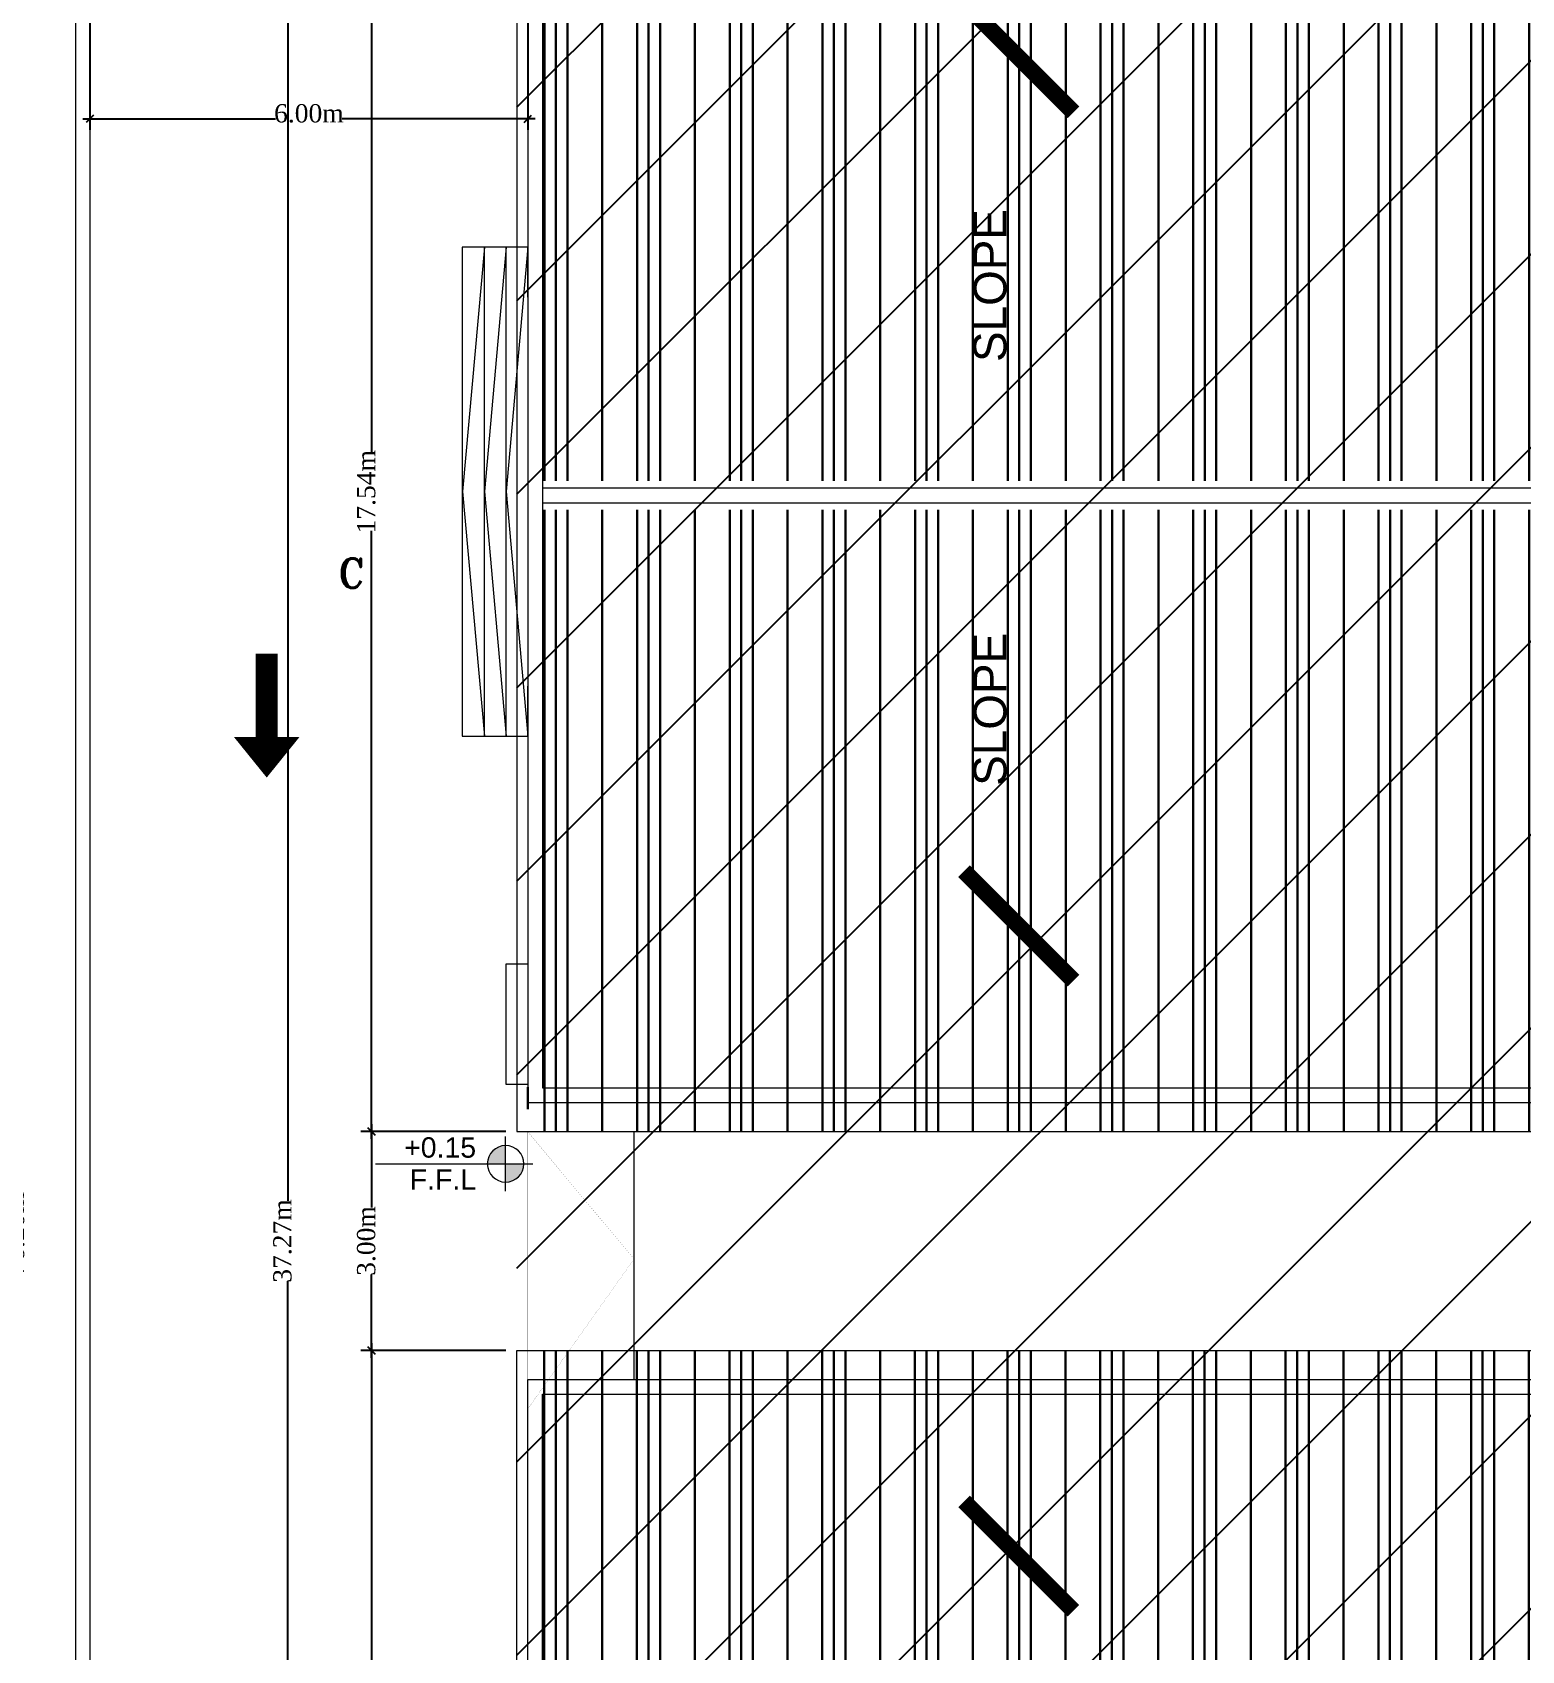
# Model space of a CAD drawing. Header units: millimetres. Extents: x -9083 to 924194, y -232449 to 321637.
# Drawn here: x 600997 to 621405, y 226448 to 248624 of the extents above; entities that cross this region are included whole.
import ezdxf
from ezdxf.enums import TextEntityAlignment as Align

# ---------------------------------------------------------------- set-up
doc = ezdxf.new("R2010")
doc.units = ezdxf.units.MM
doc.header["$LTSCALE"] = 400
doc.header["$MEASUREMENT"] = 0
doc.header["$PDMODE"] = 3
doc.linetypes.add('CENTER', pattern=[2, 1.25, -0.25, 0.25, -0.25])
doc.linetypes.add('DASHDOT2', pattern=[0.5, 0.25, -0.125, 0, -0.125])
doc.layers.get('0').update_dxf_attribs({"lineweight": 0, "true_color": 0xff1414})
doc.layers.get('Defpoints').update_dxf_attribs({"color": 8, "lineweight": 5})
for name, color, linetype, lineweight in [('A-ANNO-DIMS', 134, 'Continuous', 9), ('A-axis', 48, 'DASHDOT2', 9), ('A-DETL', 8, 'Continuous', 9), ('AR-AXIS', 252, 'CENTER', 20), ('AR-dim-in', 134, 'Continuous', 0), ('AR-Level', 120, 'Continuous', 13), ('AR-Parapet', 2, 'Continuous', 18), ('AR-Stair', 2, 'Continuous', 13), ('AR-WALL', 1, 'Continuous', 30), ('DIM-OUT', 3, 'Continuous', 5), ('HATCH', 15, 'Continuous', 0)]:
    doc.layers.add(name, color=color, linetype=linetype, lineweight=lineweight)
doc.layers.add('HACH', color=8, linetype='Continuous')
doc.styles.add('arial', font='arial.ttf', dxfattribs={"width": 0.8, "height": 2.2})
doc.styles.add('Arial_1', font='arial.ttf', dxfattribs={"height": 300})
doc.styles.add('ms-100', font='simplex.shx', dxfattribs={"width": 0.8})
doc.styles.add('ROMAN', font='times.ttf')
doc.styles.add('ROMANT', font='romant.shx')
doc.dimstyles.new('ms-100', dxfattribs={"dimtxt": 0.4, "dimasz": 0.1, "dimexe": 0.1, "dimexo": 0.1, "dimgap": 0, "dimtad": 0, "dimdec": 0, "dimlfac": 100, "dimdsep": 46, "dimtxsty": 'ms-100', "dimblk": 'OPEN90', "dimcen": 0.15, "dimdle": 0.1, "dimse1": 1, "dimse2": 1, "dimclrd": 250, "dimclre": 250, "dimadec": 0, "dimazin": 0, "dimtfac": 1, "dimtdec": 0, "dimtix": 1, "dimtmove": 1, "dimatfit": 3, "dimldrblk": 'ARCHTICK', "dimfxl": 1, "dimtolj": 1, "dimtzin": 0, "dimlwd": -1, "dimlwe": -1, "dimarcsym": 0})
doc.dimstyles.new('SITE DIM', dxfattribs={"dimscale": 0, "dimtxt": 250, "dimasz": 100, "dimexe": 150, "dimexo": 150, "dimgap": 0, "dimtad": 0, "dimlfac": 0.001, "dimzin": 0, "dimdsep": 46, "dimtxsty": 'ROMAN', "dimblk": 'OBLIQUE', "dimcen": 150, "dimdle": 100, "dimclrd": 1, "dimclre": 1, "dimclrt": 3, "dimadec": 0, "dimazin": 0, "dimtfac": 100, "dimtix": 1, "dimtofl": 0, "dimtmove": 0, "dimatfit": 0, "dimldrblk": 'OBLIQUE', "dimfxl": 150, "dimtvp": 0.2857142857142857, "dimtolj": 1, "dimtzin": 0, "dimarcsym": 0})

# ---------------------------------------------------------------- blocks, each defined once
blk = doc.blocks.new('_Open90')
at = {"color": 0, "linetype": 'ByBlock', "lineweight": -2}
for p, q in [((-0.5, 0.5), (0, 0)), ((0, 0), (-1, 0)), ((0, 0), (-0.5, -0.5))]:
    blk.add_line(p, q, dxfattribs=at)
blk = doc.blocks.new('Level-p')
h = blk.add_hatch(color=251)
h.paths.add_polyline_path([(0, 0.0025), (2.273736754432321e-15, 0), (0.0025, 0, 0.4142135623730951)])
h.paths.add_polyline_path([(-2.273736754432321e-15, 0), (-0.0025, 0, 0.4142135623730951), (0, -0.0025)])
for p, q in [((0, -0.00375), (0, 0.00375)), ((0.01780934864982783, 0), (-0.00375, 0))]:
    blk.add_line(p, q)
blk.add_circle((0, 0), 0.0025)
at = {"style": 'arial'}
for p in [(0.002848247568169882, 0.0006041633063966856), (0.002756449844173438, -0.002534886223197965)]:
    blk.add_attdef('F.F.L+1.20', p, '', height=0.002, dxfattribs=at)
blk = doc.blocks.new('_Oblique')
at = {"color": 0, "linetype": 'ByBlock', "lineweight": -2}
blk.add_line((-0.5, -0.5), (0.5, 0.5), dxfattribs=at)
blk = doc.blocks.new('*D207')
at = {"layer": 'Defpoints', "color": 0, "transparency": 16777216}
for p in [(600835.2695102207, 270260.5172539124), (601586.8646953066, 270260.5172539124), (601586.8646953066, 194060.5172527203)]:
    blk.add_point(p, dxfattribs=at)
at = {"layer": 'DIM-OUT', "color": 1, "lineweight": -2, "transparency": 16777216}
for p, q in [((600835.2695102207, 270360.5172539124), (600835.2695102209, 232711.7068711967)), ((601436.8646953066, 270260.5172539124), (600685.2695102207, 270260.5172539124)), ((600835.2695102209, 193960.5172527203), (600835.2695102209, 231609.327635436)), ((601436.8646953066, 194060.5172527203), (600685.2695102209, 194060.5172527203))]:
    blk.add_line(p, q, dxfattribs=at)
at = {"layer": 'DIM-OUT', "color": 1, "lineweight": -2, "transparency": 16777216, "xscale": 100, "yscale": 100, "zscale": 100}
for p, rotation in [((600835.2695102207, 270260.5172539124), 90), ((600835.2695102209, 194060.5172527203), 270)]:
    blk.add_blockref('_Oblique', p, dxfattribs=dict(at, rotation=rotation))
at = {"layer": 'DIM-OUT', "color": 3, "transparency": 16777216, "insert": (600762.3989777251, 232160.5172533161), "char_height": 250, "attachment_point": 5, "rotation": 90, "style": 'ROMAN'}
blk.add_mtext('\\A1;76.20m', dxfattribs=at)
blk = doc.blocks.new('*D195')
at = {"layer": 'Defpoints', "color": 0, "transparency": 16777216}
for p in [(604498.036747925, 250697.5172536762), (606209.018090232, 250697.5172536762), (606209.0180902218, 213424.9496172642)]:
    blk.add_point(p, dxfattribs=at)
at = {"layer": 'DIM-OUT', "color": 1, "lineweight": -2, "transparency": 16777216}
for p, q in [((606059.018090232, 250697.5172536762), (604348.036747925, 250697.5172536762)), ((604498.036747925, 250797.5172536762), (604498.036747925, 232611.7921953837)), ((604498.036747925, 213324.9496172642), (604498.036747925, 231510.6746755567)), ((606059.0180902218, 213424.9496172642), (604348.036747925, 213424.9496172642))]:
    blk.add_line(p, q, dxfattribs=at)
at = {"layer": 'DIM-OUT', "color": 1, "lineweight": -2, "transparency": 16777216, "xscale": 100, "yscale": 100, "zscale": 100}
for p, rotation in [((604498.036747925, 250697.5172536762), 90), ((604498.036747925, 213424.9496172642), 270)]:
    blk.add_blockref('_Oblique', p, dxfattribs=dict(at, rotation=rotation))
at = {"layer": 'DIM-OUT', "color": 3, "transparency": 16777216, "insert": (604425.1662154292, 232061.23343547), "char_height": 250, "attachment_point": 5, "rotation": 90, "style": 'ROMAN'}
blk.add_mtext('\\A1;37.27m', dxfattribs=at)
blk = doc.blocks.new('*D197')
at = {"layer": 'Defpoints', "color": 0, "transparency": 16777216}
for p in [(601786.8646952319, 250697.5172536795), (607786.8646953511, 250697.5172536795), (601786.8646952319, 247439.8918866732)]:
    blk.add_point(p, dxfattribs=at)
at = {"layer": 'DIM-OUT', "color": 1, "lineweight": -2, "transparency": 16777216}
for p, q in [((601786.8646952319, 250547.5172536795), (601786.8646952319, 247289.8918866732)), ((607786.8646953511, 250547.5172536795), (607786.8646953511, 247289.8918866732)), ((601686.8646952319, 247439.8918866732), (604329.0420565028, 247439.8918866732)), ((607886.8646953511, 247439.8918866732), (605244.6873340802, 247439.8918866732))]:
    blk.add_line(p, q, dxfattribs=at)
at = {"layer": 'DIM-OUT', "color": 1, "lineweight": -2, "transparency": 16777216, "xscale": 100, "yscale": 100, "zscale": 100, "rotation": 180}
blk.add_blockref('_Oblique', (601786.8646952319, 247439.8918866732), dxfattribs=at)
at = {"layer": 'DIM-OUT', "color": 1, "lineweight": -2, "transparency": 16777216, "xscale": 100, "yscale": 100, "zscale": 100}
blk.add_blockref('_Oblique', (607786.8646953511, 247439.8918866732), dxfattribs=at)
at = {"layer": 'DIM-OUT', "color": 3, "transparency": 16777216, "insert": (604786.8646952915, 247512.7624191688), "char_height": 250, "attachment_point": 5, "style": 'ROMAN'}
blk.add_mtext('\\A1;6.00m', dxfattribs=at)
blk = doc.blocks.new('*D220')
at = {"layer": 'Defpoints', "color": 0, "transparency": 16777216}
for p in [(605646.5923678528, 230561.9514222668), (607636.8646953863, 230561.9514222668), (607786.8646954794, 213024.9514222265)]:
    blk.add_point(p, dxfattribs=at)
at = {"layer": 'DIM-OUT', "color": 1, "lineweight": -2, "transparency": 16777216}
for p, q in [((605646.5923678528, 230661.9514222668), (605646.5923678528, 222329.8609391897)), ((607486.8646953863, 230561.9514222668), (605496.5923678528, 230561.9514222668)), ((605646.5923678528, 212924.9514222265), (605646.5923678528, 221257.0419053036)), ((607636.8646954794, 213024.9514222265), (605496.5923678528, 213024.9514222265))]:
    blk.add_line(p, q, dxfattribs=at)
at = {"layer": 'DIM-OUT', "color": 1, "lineweight": -2, "transparency": 16777216, "xscale": 100, "yscale": 100, "zscale": 100}
for p, rotation in [((605646.5923678528, 230561.9514222668), 90), ((605646.5923678528, 213024.9514222265), 270)]:
    blk.add_blockref('_Oblique', p, dxfattribs=dict(at, rotation=rotation))
at = {"layer": 'DIM-OUT', "color": 3, "transparency": 16777216, "insert": (605573.721835357, 221793.4514222464), "char_height": 250, "attachment_point": 5, "rotation": 90, "style": 'ROMAN'}
blk.add_mtext('\\A1;17.54m', dxfattribs=at)
blk = doc.blocks.new('*D221')
at = {"layer": 'Defpoints', "color": 0, "transparency": 16777216}
for p in [(605646.5923678528, 233560.5172536398), (607636.8646953863, 233560.5172536398), (607636.8646953863, 230561.9514222668)]:
    blk.add_point(p, dxfattribs=at)
at = {"layer": 'DIM-OUT', "color": 1, "lineweight": -2, "transparency": 16777216}
for p, q in [((607486.8646953863, 233560.5172536398), (605496.5923678528, 233560.5172536398)), ((605646.5923678528, 233660.5172536398), (605646.5923678528, 232519.5075895755)), ((605646.5923678528, 230461.9514222668), (605646.5923678528, 231602.9610863311)), ((607486.8646953863, 230561.9514222668), (605496.5923678528, 230561.9514222668))]:
    blk.add_line(p, q, dxfattribs=at)
at = {"layer": 'DIM-OUT', "color": 1, "lineweight": -2, "transparency": 16777216, "xscale": 100, "yscale": 100, "zscale": 100}
for p, rotation in [((605646.5923678528, 233560.5172536398), 90), ((605646.5923678528, 230561.9514222668), 270)]:
    blk.add_blockref('_Oblique', p, dxfattribs=dict(at, rotation=rotation))
at = {"layer": 'DIM-OUT', "color": 3, "transparency": 16777216, "insert": (605573.721835357, 232061.234337953), "char_height": 250, "attachment_point": 5, "rotation": 90, "style": 'ROMAN'}
blk.add_mtext('\\A1;3.00m', dxfattribs=at)
blk = doc.blocks.new('*D222')
at = {"layer": 'Defpoints', "color": 0, "transparency": 16777216}
for p in [(605646.5923678528, 251097.5172536742), (607636.8646953863, 251097.5172536742), (607636.8646953863, 233560.5172536398)]:
    blk.add_point(p, dxfattribs=at)
at = {"layer": 'DIM-OUT', "color": 1, "lineweight": -2, "transparency": 16777216}
for p, q in [((607486.8646953863, 251097.5172536742), (605496.5923678528, 251097.5172536742)), ((605646.5923678528, 251197.5172536742), (605646.5923678528, 242865.4267706)), ((605646.5923678528, 233460.5172536398), (605646.5923678528, 241792.607736714)), ((607486.8646953863, 233560.5172536398), (605496.5923678528, 233560.5172536398))]:
    blk.add_line(p, q, dxfattribs=at)
at = {"layer": 'DIM-OUT', "color": 1, "lineweight": -2, "transparency": 16777216, "xscale": 100, "yscale": 100, "zscale": 100}
for p, rotation in [((605646.5923678528, 251097.5172536742), 90), ((605646.5923678528, 233560.5172536398), 270)]:
    blk.add_blockref('_Oblique', p, dxfattribs=dict(at, rotation=rotation))
at = {"layer": 'DIM-OUT', "color": 3, "transparency": 16777216, "insert": (605573.721835357, 242329.0172536568), "char_height": 250, "attachment_point": 5, "rotation": 90, "style": 'ROMAN'}
blk.add_mtext('\\A1;17.54m', dxfattribs=at)
blk = doc.blocks.new('H')
at = {"layer": 'HATCH', "linetype": 'Continuous'}
blk.add_lwpolyline([(117450.7509109375, -14760.58065499233, 0, 0.9, 0), (117450.7509109375, -14761.13762767741, 0.9, 0.9, 0)], format="xyseb", dxfattribs=at)
at = {"layer": 'HATCH', "linetype": 'Continuous', "const_width": 0.3}
blk.add_lwpolyline([(117450.7509109375, -14761.13762767741), (117450.7509109375, -14762.27963789582)], dxfattribs=at)
blk = doc.blocks.new('GRIDE.2')
at = {"layer": 'AR-WALL', "linetype": 'Continuous'}
h = blk.add_hatch(dxfattribs=at)
h.set_pattern_fill('PLASTI', color=251, scale=0.2, angle=90)
h.set_pattern_definition([(90, (0, 0), (-1.27, 7.776507174585693e-17), []), (90, (-0.15875, 9.720633968232116e-18), (-1.27, 7.776507174585693e-17), []), (90, (-0.3175, 1.944126793646423e-17), (-1.27, 7.776507174585693e-17), []), (90, (-0.7937500000000001, 4.860316984116058e-17), (-1.27, 7.776507174585693e-17), [])])
h.paths.add_polyline_path([(114992.9071101722, -15219.10818705468), (114944.0071101724, -15219.10818705468), (114944.0071101727, -15227.7266870547), (114992.9071101725, -15227.7266870547)])
h.paths.add_polyline_path([(114944.0071101727, -15228.1266870547), (114992.9071101725, -15228.1266870547), (114992.9071101725, -15236.64518705472), (114944.0071101727, -15236.64518705472)])
at = {"layer": 'AR-dim-in', "linetype": 'Continuous'}
blk.add_lwpolyline([(114992.9071101725, -15219.10818705468), (114944.0071101727, -15219.10818705468), (114944.0071101727, -15236.64518705472), (114992.9071101725, -15236.64518705472)], close=True, dxfattribs=at)
at = {"layer": 'AR-Parapet', "color": 1, "linetype": 'Continuous'}
for points in [[(114992.7571101725, -15219.50818705468), (114944.1571101727, -15219.50818705468), (114944.1571101727, -15236.24518705472), (114992.7571101725, -15236.24518705472)], [(114992.5571101725, -15219.70818705468), (114944.3571101727, -15219.70818705468), (114944.3571101727, -15236.04518705471), (114992.5571101725, -15236.04518705471)]]:
    blk.add_lwpolyline(points, close=True, dxfattribs=at)
at = {"layer": 'AR-Parapet', "linetype": 'Continuous'}
blk.add_lwpolyline([(114992.5571101725, -15227.8266870547), (114944.3571101725, -15227.8266870547), (114944.3571101725, -15228.0266870547), (114992.5571101725, -15228.0266870547)], close=True, dxfattribs=at)
at = {"layer": 'A-ANNO-DIMS', "char_height": 0.45, "width": 7.367042889972076, "attachment_point": 2, "rotation": 90.00000000000003, "line_spacing_factor": 0.9385317878468566, "style": 'Arial_1'}
for insert in [(114950.2645432314, -15225.57432024772), (114950.2645432314, -15231.38239701391)]:
    blk.add_mtext('      SLOPE', dxfattribs=dict(at, insert=insert))
at = {"layer": 'AR-dim-in', "color": 8, "linetype": 'Continuous'}
for points in [[(114950.8844768198, -15221.92629572235), (114950.8844768198, -15226.36806515156)], [(114950.8844768198, -15233.82707838705), (114950.8844768198, -15229.38530895783)]]:
    blk.add_leader(points, dimstyle='ms-100', override={"dimasz": 1.5, "dimgap": 0, "dimtad": 0, "dimclrd": 8}, dxfattribs=at)

msp = doc.modelspace()

# ---------------------------------------------------------------- hatches: boundary and pattern name
at = {"layer": 'HACH', "true_color": 0xed1f24}
h = msp.add_hatch(dxfattribs=at)
h.set_pattern_fill('ANSI31', color=240, scale=15000)
h.set_pattern_definition([(45, (1438410.485800925, 152946.1853933204), (-1325.825214724777, 1325.825214724777), [])])
h.paths.add_polyline_path([(656536.8646952026, 251097.5172536764), (607636.8646953665, 251097.5172536764), (607636.8646953665, 213024.9514222294), (656536.8646952026, 213024.9514222294)])

# ---------------------------------------------------------------- linework, layer by layer
at = {"layer": 'A-DETL', "linetype": 'Continuous'}
for p, q in [((607191.4171035695, 238980.5172441446), (607191.4171010363, 245680.517243949)), ((607489.1409000712, 238980.5172442861), (607489.1408975231, 245680.5172440906))]:
    msp.add_line(p, q, dxfattribs=at)
msp.add_lwpolyline([(607786.8646942931, 244996.0172443383), (607786.8646940249, 245680.5172442023), (606889.1440058011, 245680.5172438633), (606889.1440083492, 238980.5172440589), (607786.864696573, 238980.5172443998), (607786.8646963197, 239665.0172442619)], dxfattribs=at)
at = {"layer": 'AR-dim-in', "color": 8, "linetype": 'Continuous'}
for p, q in [((607786.8646953213, 235852.8012918991), (607486.8646953213, 235852.8012918991)), ((607486.8646953213, 235852.8012918991), (607486.8646953362, 234209.5172534429)), ((607486.8646953362, 234209.5172534429), (607786.8646952021, 234209.5172534448))]:
    msp.add_line(p, q, dxfattribs=at)
at = {"layer": 'AR-dim-in', "linetype": 'Continuous'}
msp.add_line((609241.9220080273, 230161.9514222667), (609241.9220080273, 233560.5172536396), dxfattribs=at)
at = {"layer": 'AR-dim-in', "color": 8, "linetype": 'Continuous'}
for points in [[(607191.4171010363, 245680.517243949), (606890.5732631641, 242330.5172376235), (607191.4171035695, 238980.5172441744)], [(607489.1408975231, 245680.5172440906), (607191.4171023178, 242330.5172440384), (607489.1409000712, 238980.5172442861)], [(607786.8646940249, 245680.5172442023), (607489.1408988046, 242330.5172441818), (607786.864696573, 238980.5172443998)]]:
    msp.add_lwpolyline(points, dxfattribs=at)
at = {"layer": 'AR-Parapet', "linetype": 'Continuous'}
for points in [[(601586.8646952319, 270160.4876967643), (601586.8646952319, 194060.5172528003), (601786.8647875906, 194060.5173451591)], [(601986.8646952319, 269960.5172539067), (601786.8646952319, 269960.5172539067), (601786.8646952319, 194260.5172528022), (603786.864695366, 194260.5172528022)]]:
    msp.add_lwpolyline(points, dxfattribs=at)
at = {"layer": 'AR-Stair', "linetype": 'Continuous', "const_width": 1}
msp.add_lwpolyline([(607786.864695386, 233560.5172536105), (609241.9220080273, 231813.5790435192), (607786.8646952929, 229761.949617835), (607786.8646951998, 233560.5172536105)], dxfattribs=at)
at = {"layer": 'AR-WALL'}
msp.add_line((607786.864695386, 234168.5572474033), (607786.864695386, 233868.557247415), dxfattribs=at)

# ---------------------------------------------------------------- block references
at = {"linetype": 'Continuous', "xscale": -1000.000000014552, "yscale": 1000.000000014552, "zscale": 1000.000000014552, "rotation": 180}
msp.add_blockref('H', (-116846542.1540408, -14522168.6006736), dxfattribs=at)
at = {"layer": 'AR-AXIS', "linetype": 'Continuous', "xscale": 1000, "yscale": 1000, "zscale": 1000}
msp.add_blockref('GRIDE.2', (-114336370.2454773, 15470205.70430836), dxfattribs=at)
msp.add_blockref('GRIDE.2', (-114336370.2454773, 15470205.70430836), dxfattribs=at)
at = {"layer": 'AR-AXIS', "linetype": 'Continuous', "xscale": -1000, "yscale": 1000, "zscale": 1000, "rotation": 180}
msp.add_blockref('GRIDE.2', (-114336370.2454773, -15006083.23563243), dxfattribs=at)
at = {"layer": 'AR-Level'}
ref = msp.add_blockref('Level-p', (607481.7835671711, 233119.0188405768), dxfattribs=dict(at, xscale=-100000.0000014552, yscale=100000.0000014552, zscale=100000.0000014552, rotation=359.9999999995611))
ref.add_attrib('F.F.L+1.20', '+0.15', (606091.8094942677, 233203.3206972957), dxfattribs={"layer": '0', "height": 279.0697674459217, "rotation": 359.999999999573, "style": 'arial'})
ref.add_attrib('F.F.L+1.20', 'F.F.L', (606169.3413445759, 232765.3137861614), dxfattribs={"layer": '0', "height": 279.0697674459217, "rotation": 359.999999999573, "style": 'arial'})

# ---------------------------------------------------------------- texts
at = {"layer": 'A-axis', "color": 111, "linetype": 'Continuous', "style": 'ROMANT'}
msp.add_text('C', height=400, dxfattribs=at).set_placement((605369.0774716111, 241213.4293509009), align=Align.MIDDLE_CENTER)

# ---------------------------------------------------------------- dimensions: what is measured, and where the dimension line sits
at = {"layer": 'DIM-OUT'}
for base, p1, p2, picture, middle in [((600835.2695102207, 270260.5172539124), (601586.8646953064, 194060.5172527202), (601586.8646953064, 270260.5172539123), '*D207', (600762.3989777251, 232160.5172533161)), ((605646.5923678528, 251097.5172536742), (607636.864695386, 233560.5172536396), (607636.864695386, 251097.5172536741), '*D222', (605573.721835357, 242329.0172536568)), ((604498.036747925, 250697.5172536762), (606209.0180902216, 213424.9496172641), (606209.0180902318, 250697.5172536761), '*D195', (604425.1662154292, 232061.23343547)), ((605646.5923678528, 233560.5172536398), (607636.864695386, 230561.9514222667), (607636.864695386, 233560.5172536396), '*D221', (605573.721835357, 232061.234337953)), ((605646.5923678528, 230561.9514222668), (607786.8646954792, 213024.9514222264), (607636.864695386, 230561.9514222667), '*D220', (605573.721835357, 221793.4514222464))]:
    dim = msp.add_linear_dim(base=base, p1=p1, p2=p2, angle=90, dimstyle='SITE DIM', override={"dimscale": 1, "dimpost": 'm'}, dxfattribs=at)
    dim.commit()
    dim.dimension.update_dxf_attribs({"geometry": picture, "text_midpoint": middle})
dim = msp.add_linear_dim(base=(601786.8646952319, 247439.8918866732), p1=(607786.8646953511, 250697.5172536795), p2=(601786.8646952319, 250697.5172536795), dimstyle='SITE DIM', override={"dimscale": 1, "dimpost": 'm'}, dxfattribs=at)
dim.commit()
dim.dimension.update_dxf_attribs({"geometry": '*D197', "text_midpoint": (604786.8646952915, 247512.7624191688)})

doc.saveas('drawing.dxf')
